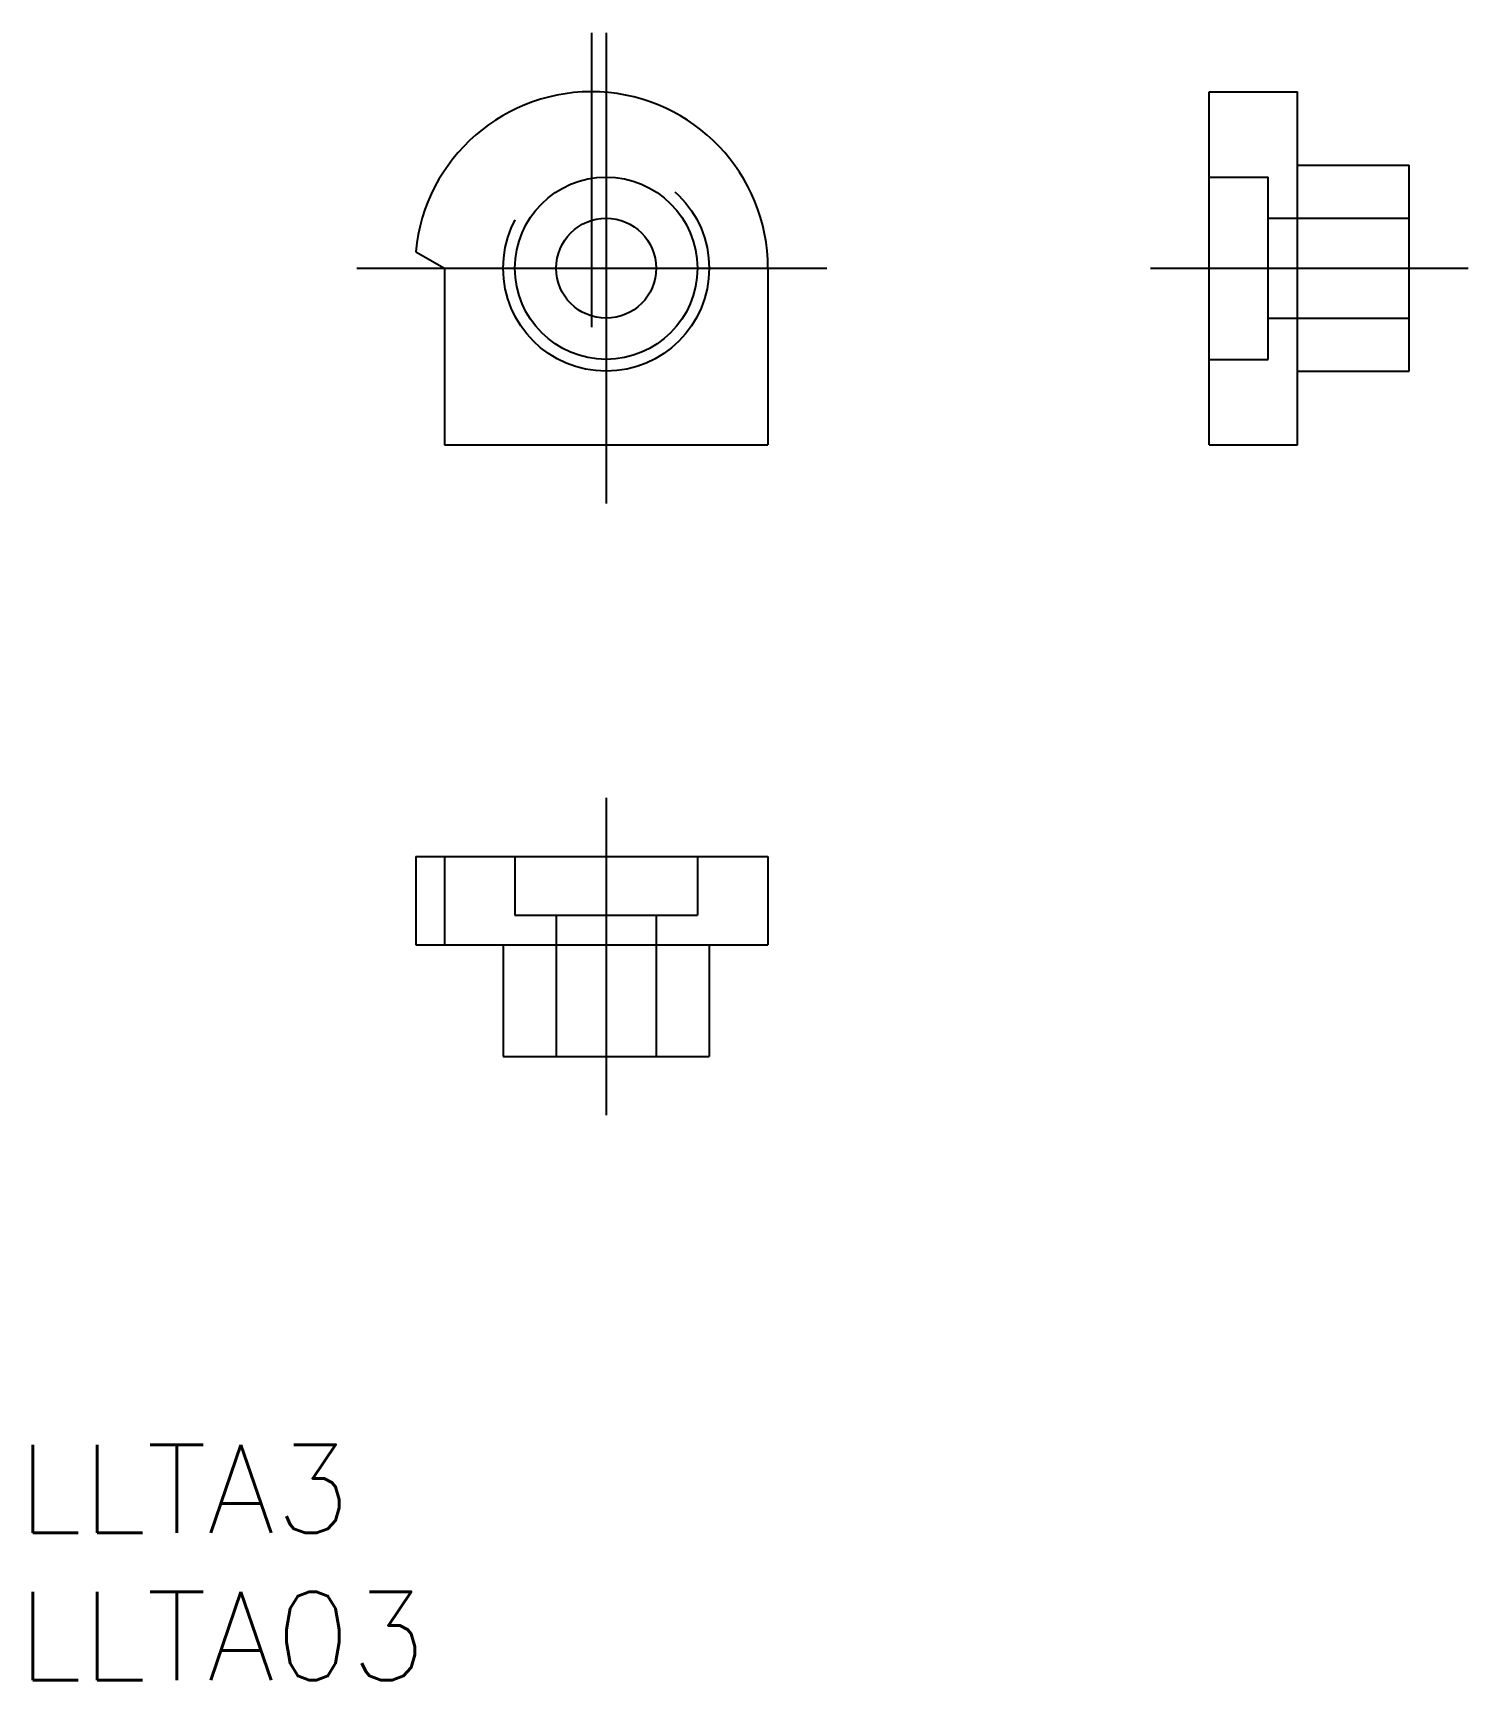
# Model space of a CAD drawing. Extents: x -19.5 to 29.3, y -48 to 8.
import ezdxf

# ---------------------------------------------------------------- set-up
doc = ezdxf.new("R2010")
doc.units = 0
doc.linetypes.add('CENTER', pattern=[50.8, 31.75, -6.35, 6.35, -6.35])
doc.linetypes.add('DASHED', pattern=[19.05, 12.7, -6.35])
doc.layers.get('0').update_dxf_attribs({"linetype": 'CONTINUOUS'})
doc.layers.add('CENTER', color=1, linetype='CONTINUOUS')
doc.styles.get("Standard").update_dxf_attribs({"font": 'txt.shx', "height": 3, "bigfont": 'bigfont.shx'})

# ---------------------------------------------------------------- blocks, each defined once
blk = doc.blocks.new('*U2')
at = {"color": 7, "linetype": 'CONTINUOUS'}
blk.add_text('LLTA03', height=3, dxfattribs=at).set_placement((-20, -48))
blk = doc.blocks.new('*U3')
at = {"color": 7, "linetype": 'CONTINUOUS'}
blk.add_text('LLTA3', height=3, dxfattribs=at).set_placement((-20, -43))

msp = doc.modelspace()

# ---------------------------------------------------------------- linework, layer by layer
at = {"color": 7, "linetype": 'CONTINUOUS'}
for p, q in [((20.5, -6), (20.5, 6)), ((20.5, 6), (23.5, 6)), ((23.5, -6), (23.5, 6)), ((23.5, 3.5), (27.3, 3.5)), ((27.3, -3.5), (27.3, 3.5)), ((-6.474, 0.562), (-5.5, 0)), ((5.5, 0), (5.5, -6)), ((-5.5, 0), (-5.5, -6)), ((23.5, -3.5), (27.3, -3.5)), ((-5.5, -6), (5.5, -6)), ((20.5, -6), (23.5, -6)), ((-6.474, -20), (5.5, -20)), ((-6.474, -20), (-6.474, -23)), ((-5.5, -20), (-5.5, -23)), ((5.5, -20), (5.5, -23)), ((-6.474, -23), (5.5, -23)), ((-3.5, -23), (-3.5, -26.8)), ((3.5, -23), (3.5, -26.8)), ((-3.5, -26.8), (3.5, -26.8))]:
    msp.add_line(p, q, dxfattribs=at)
at = {"color": 3, "linetype": 'DASHED'}
for p, q in [((20.5, 3.1), (22.5, 3.1)), ((22.5, -3.1), (22.5, 3.1)), ((22.5, 1.7), (27.3, 1.7)), ((22.5, -1.7), (27.3, -1.7)), ((20.5, -3.1), (22.5, -3.1)), ((-3.1, -20), (-3.1, -22)), ((3.1, -20), (3.1, -22)), ((-3.1, -22), (3.1, -22)), ((-1.7, -22), (-1.7, -26.8)), ((1.7, -22), (1.7, -26.8))]:
    msp.add_line(p, q, dxfattribs=at)
msp.add_circle((0, 0), 3.5, dxfattribs=at)
at = {"color": 7, "linetype": 'CONTINUOUS'}
for radius in [3.1, 1.7]:
    msp.add_circle((0, 0), radius, dxfattribs=at)
msp.add_arc((-0.5, 0), 6, 0, 174.6243, dxfattribs=at)
at = {"layer": 'CENTER', "color": 1, "linetype": 'CENTER'}
for p, q in [((-0.5, 8), (-0.5, -2)), ((0, 8), (0, -8)), ((-8.474, 0), (7.5, 0)), ((18.5, 0), (29.3, 0)), ((0, -18), (0, -28.8))]:
    msp.add_line(p, q, dxfattribs=at)

# ---------------------------------------------------------------- block references
at = {"color": 7, "linetype": 'CONTINUOUS'}
for name in ['*U3', '*U2']:
    msp.add_blockref(name, (0, 0), dxfattribs=at)

doc.saveas('drawing.dxf')
